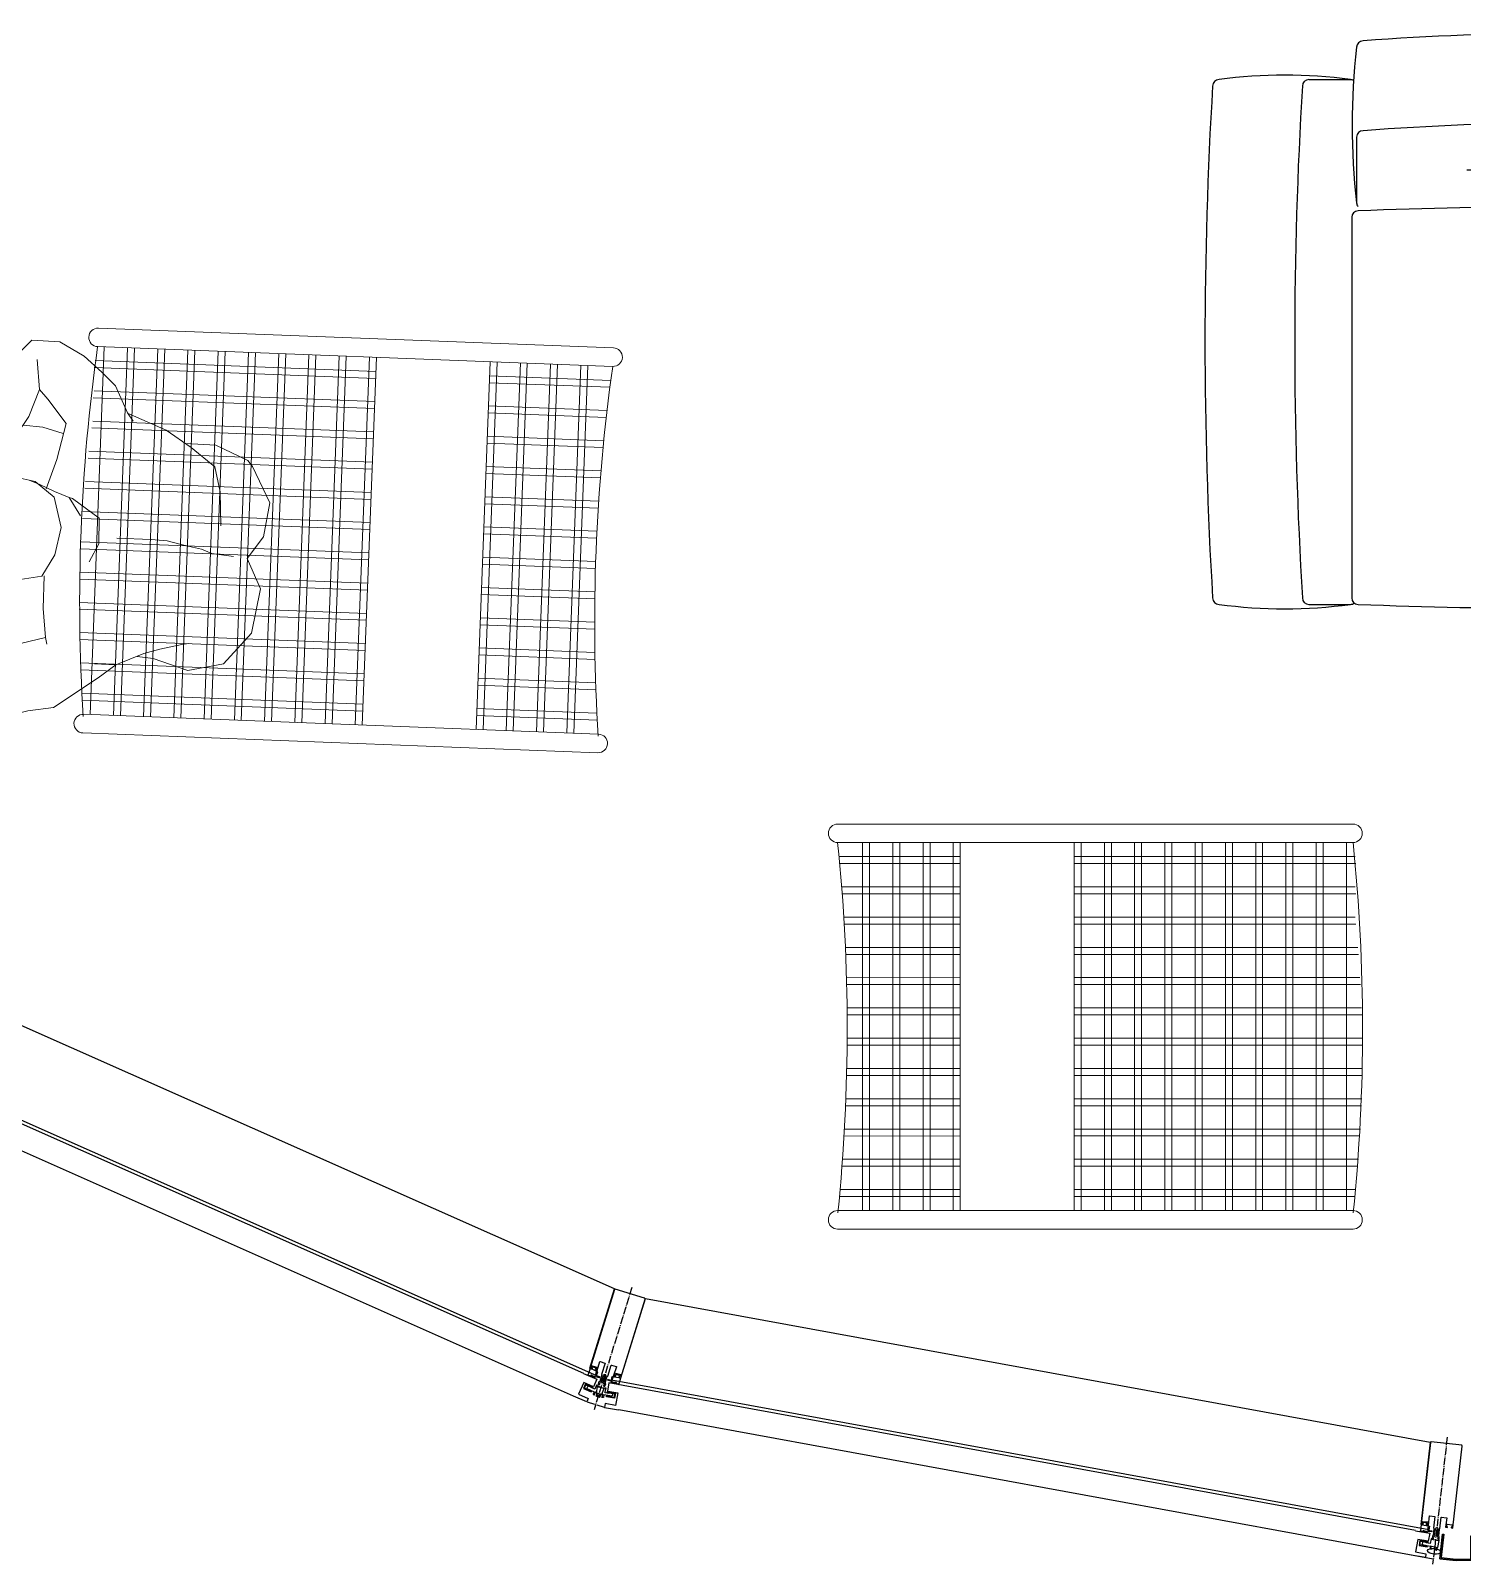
# Model space of a CAD drawing. Header units: millimetres. Extents: x 5429406 to 5440208, y -620941 to -619789.
# Drawn here: x 5435751.5 to 5435975.1, y -620817.7 to -620578.3 of the extents above; entities that cross this region are included whole.
import ezdxf

# ---------------------------------------------------------------- set-up
doc = ezdxf.new("R2010")
doc.units = ezdxf.units.MM
doc.header["$LTSCALE"] = 0.05
doc.linetypes.add('ACAD_ISO04W100', pattern=[30, 24, -3, 0, -3])
for name, color, linetype in [('aksoy_aks', 1, 'ACAD_ISO04W100'), ('aksoy_aksesuar', 31, 'Continuous'), ('aksoy_cam', 4, 'Continuous'), ('aksoy_profil', 40, 'Continuous'), ('aksoy_silikon', 1, 'Continuous'), ('LINEE', 7, 'Continuous'), ('N_Kes-Profil', 52, 'Continuous'), ('N_Mlz-Fitil', 10, 'Continuous')]:
    doc.layers.add(name, color=color, linetype=linetype)
for name, color, linetype, lineweight in [('aksoy_bant', 1, 'Continuous', 5), ('TEFRIS', 251, 'Continuous', 9), ('tefriş', 45, 'Continuous', 18)]:
    doc.layers.add(name, color=color, linetype=linetype, lineweight=lineweight)

# ---------------------------------------------------------------- blocks, each defined once
blk = doc.blocks.new('A$C7E651983')
at = {"layer": 'aksoy_aksesuar'}
for p, q in [((-14.8, 4.3), (-14.8, 0.5)), ((-9.8, 4.6), (-14.5, 4.6)), ((-14.5, 0.2), (-1.9, 0.2)), ((-9.1, 4.1), (-9.4, 4.5)), ((-2.9, 4.1), (-9.1, 4.1)), ((-2.7, 11.3), (-2.7, 4.3)), ((-2.1, 11.5), (-2.5, 11.5)), ((-1.9, 10.9), (-1.9, 11.3)), ((9.3, 10.7), (-1.7, 10.7)), ((-1.7, 0), (-1.7, -4)), ((-0.2, -3.1), (-0.2, 0)), ((0, 0.2), (7.6, 0.2)), ((7.8, 0), (7.8, -3.1)), ((9.3, -4), (9.3, 0)), ((9.5, 11.3), (9.5, 10.9)), ((9.5, 0.2), (10.1, 0.2)), ((10.1, 11.5), (9.7, 11.5)), ((10.3, 0.4), (10.3, 11.3)), ((-1.4, -4.3), (-1.2, -4.3)), ((-1.2, -4.3), (0.3, -4.3)), ((0.6, -3.1), (-0.2, -3.1)), ((0.6, -4), (0.6, -3.1)), ((7.8, -3.1), (7, -3.1)), ((7, -3.1), (7, -4)), ((7.3, -4.3), (8.8, -4.3)), ((8.8, -4.3), (9, -4.3))]:
    blk.add_line(p, q, dxfattribs=at)
for centre, radius, start, end in [((-14.5, 4.3), 0.3, 90, 180), ((-14.5, 0.5), 0.3, 180, 270), ((-9.8, 4.1), 0.5, 45, 90), ((-2.9, 4.3), 0.2, 270, 0), ((-2.5, 11.3), 0.2, 90, 180), ((-2.1, 11.3), 0.2, 0, 90), ((-1.7, 10.9), 0.2, 180, 270), ((-1.9, 0), 0.2, 0, 90), ((0, 0), 0.2, 90, 180), ((7.6, 0), 0.2, 0, 90), ((9.3, 10.9), 0.2, 270, 0), ((9.5, 0), 0.2, 90, 180), ((9.7, 11.3), 0.2, 90, 180), ((10.1, 11.3), 0.2, 0, 90), ((10.1, 0.4), 0.2, 270, 0), ((-1.4, -4), 0.3, 180, 270), ((0.3, -4), 0.3, 270, 0), ((7.3, -4), 0.3, 180, 270), ((9, -4), 0.3, 270, 0)]:
    blk.add_arc(centre, radius, start, end, dxfattribs=at)
blk = doc.blocks.new('A$C1CF42471')
at = {"layer": 'aksoy_bant', "elevation": 0}
for points in [[(16.5, -9.3), (5, -12.9), (4.7, -11.9), (16.2, -8.4)], [(13.7, -17.5), (6.1, -19.8), (5.8, -18.9), (13.4, -16.6)]]:
    blk.add_lwpolyline(points, close=True, dxfattribs=at)
at = {"layer": 'aksoy_cam'}
blk.add_lwpolyline([(21.5, 6.6), (0, 0), (3.8, -12.2), (19.5, -7.3), (25.4, -26.4), (9.7, -31.3), (11.4, -37), (32.9, -30.4)], dxfattribs=at)
at = {"layer": 'N_Kes-Profil', "elevation": 0}
blk.add_lwpolyline([(15.8, -10.6), (4.4, -14.1), (4.1, -13.1), (16.5, -9.3), (18.8, -16.9), (6.4, -20.8), (6.1, -19.8), (17.6, -16.3)], close=True, dxfattribs=at)
at = {"layer": 'aksoy_cam', "extrusion": (0, 0, -1), "zscale": -0.9999999999999998, "rotation": 342.8183150884626}
blk.add_blockref('A$C7E651983', (0.1, -20.7), dxfattribs=at)
blk = doc.blocks.new('saeffsfasfadsafsd')
at = {"layer": 'TEFRIS', "linetype": 'ByBlock'}
for p, q in [((5431984.33, -623484.37), (5431984.33, -623503.32)), ((5431985.42, -623484.48), (5431985.42, -623503.32)), ((5431989.05, -623484.78), (5431989.05, -623503.32)), ((5432036.32, -623484.53), (5432036.32, -623503.32)), ((5432037.41, -623484.44), (5432037.41, -623503.32)), ((5431990.14, -623484.87), (5431990.14, -623503.32)), ((5431993.78, -623485.11), (5431993.78, -623503.32)), ((5431994.87, -623485.18), (5431994.87, -623503.32)), ((5431998.51, -623485.36), (5431998.51, -623503.32)), ((5431999.6, -623485.41), (5431999.6, -623503.32)), ((5432003.23, -623485.54), (5432003.23, -623503.32)), ((5432004.32, -623485.56), (5432004.32, -623503.32)), ((5432007.96, -623485.63), (5432007.96, -623503.32)), ((5432009.05, -623485.64), (5432009.05, -623503.32)), ((5432012.68, -623485.64), (5432012.68, -623503.32)), ((5432013.77, -623485.64), (5432013.77, -623503.32)), ((5432017.41, -623485.58), (5432017.41, -623503.32)), ((5432018.5, -623485.55), (5432018.5, -623503.32)), ((5432022.14, -623485.44), (5432022.14, -623503.32)), ((5432023.23, -623485.39), (5432023.23, -623503.32)), ((5432026.86, -623485.21), (5432026.86, -623503.32)), ((5432027.95, -623485.15), (5432027.95, -623503.32)), ((5432031.59, -623484.91), (5432031.59, -623503.32)), ((5432032.68, -623484.83), (5432032.68, -623503.32)), ((5431982.15, -623488.05), (5432039.59, -623488.05)), ((5431982.15, -623489.14), (5432039.59, -623489.14)), ((5431982.15, -623492.77), (5432039.59, -623492.77)), ((5431982.15, -623493.86), (5432039.59, -623493.86)), ((5431982.15, -623497.5), (5432039.59, -623497.5)), ((5431982.15, -623498.59), (5432039.59, -623498.59)), ((5431982.15, -623502.22), (5432039.59, -623502.22)), ((5431982.15, -623503.32), (5432039.59, -623503.32)), ((5431982.15, -623521.09), (5432039.59, -623521.09)), ((5431982.15, -623522.18), (5432039.59, -623522.18)), ((5431984.33, -623521.09), (5431984.33, -623564.97)), ((5431985.42, -623521.09), (5431985.42, -623565.08)), ((5431989.05, -623521.09), (5431989.05, -623564.97)), ((5431990.14, -623521.09), (5431990.14, -623565.08)), ((5431993.78, -623521.09), (5431993.78, -623564.97)), ((5431994.87, -623521.09), (5431994.87, -623565.08)), ((5431998.51, -623521.09), (5431998.51, -623565.41)), ((5431999.6, -623521.09), (5431999.6, -623565.49)), ((5432003.23, -623521.09), (5432003.23, -623565.74)), ((5432004.32, -623521.09), (5432004.32, -623565.8)), ((5432007.96, -623521.09), (5432007.96, -623565.97)), ((5432009.05, -623521.09), (5432009.05, -623566.01)), ((5432012.68, -623521.09), (5432012.68, -623566.09)), ((5432013.78, -623521.09), (5432013.78, -623566.1)), ((5432017.41, -623521.09), (5432017.41, -623566.1)), ((5432018.5, -623521.09), (5432018.5, -623566.09)), ((5432022.14, -623521.09), (5432022.14, -623566.01)), ((5432023.23, -623521.09), (5432023.23, -623565.97)), ((5432026.86, -623521.09), (5432026.86, -623565.8)), ((5432027.95, -623521.09), (5432027.95, -623565.74)), ((5432031.59, -623521.09), (5432031.59, -623565.49)), ((5432032.68, -623521.09), (5432032.68, -623565.41)), ((5432036.32, -623521.09), (5432036.32, -623565.08)), ((5432037.41, -623521.09), (5432037.41, -623564.97)), ((5431982.15, -623525.82), (5432039.59, -623525.82)), ((5431982.15, -623526.91), (5432039.59, -623526.91)), ((5431982.15, -623530.54), (5432039.59, -623530.54)), ((5431982.15, -623531.63), (5432039.59, -623531.63)), ((5431982.15, -623535.27), (5432039.59, -623535.27)), ((5431982.15, -623536.36), (5432039.59, -623536.36)), ((5431982.15, -623540), (5432039.59, -623540)), ((5431982.15, -623541.09), (5432039.59, -623541.09)), ((5431982.15, -623544.72), (5432039.59, -623544.72)), ((5431982.15, -623545.81), (5432039.59, -623545.81)), ((5431982.15, -623549.45), (5432039.59, -623549.45)), ((5431982.15, -623550.54), (5432039.59, -623550.54)), ((5431982.15, -623554.17), (5432039.59, -623554.17)), ((5431982.15, -623555.27), (5432039.59, -623555.27)), ((5431982.15, -623558.9), (5432039.59, -623558.9)), ((5431982.15, -623559.99), (5432039.59, -623559.99)), ((5431982.15, -623563.63), (5432039.59, -623563.63))]:
    blk.add_line(p, q, dxfattribs=at)
for centre in [(5432011.19, -623201.49), (5432011.19, -623281.99)]:
    blk.add_arc(centre, 284.16, 264.1333, 275.8044, dxfattribs=at)
at = {"layer": 'tefriş'}
for p, q in [((5431979.24, -623484.16), (5431979.24, -623564.65)), ((5431982.15, -623484.16), (5431982.15, -623564.73)), ((5432039.59, -623564.73), (5432039.59, -623484.16)), ((5432042.5, -623564.65), (5432042.5, -623484.16)), ((5431980.69, -623566.11), (5431980.69, -623566.11)), ((5432041.04, -623566.11), (5432041.04, -623566.11))]:
    blk.add_line(p, q, dxfattribs=at)
for centre, start, end in [((5431980.69, -623484.16), 0, 180), ((5432041.04, -623484.16), 0, 180), ((5431980.69, -623564.65), 180, 0), ((5432041.04, -623564.65), 180, 0)]:
    blk.add_arc(centre, 1.45, start, end, dxfattribs=at)
blk = doc.blocks.new('dsfgdghjhkl')
at = {"layer": 'LINEE', "color": 34}
for p, q in [((5437342.62, -622199.59), (5437342.62, -622175.32)), ((5437408.12, -622199.59), (5437408.12, -622175.32)), ((5437270.42, -622180.37), (5437276.91, -622180.37)), ((5437480.32, -622180.37), (5437473.83, -622180.37)), ((5437277.89, -622189.35), (5437277.89, -622199.59)), ((5437472.84, -622189.35), (5437472.84, -622199.59)), ((5437295.12, -622194.46), (5437325.12, -622194.46)), ((5437390.12, -622194.46), (5437360.12, -622194.46)), ((5437455.62, -622194.46), (5437425.62, -622194.46)), ((5437277.12, -622201.87), (5437277.12, -622261.3)), ((5437342.62, -622201.87), (5437342.62, -622261.3)), ((5437408.12, -622201.87), (5437408.12, -622261.3)), ((5437473.62, -622201.87), (5437473.62, -622261.3)), ((5437270.42, -622262.3), (5437276.91, -622262.3)), ((5437480.32, -622262.3), (5437473.83, -622262.3))]:
    blk.add_line(p, q, dxfattribs=at)
for centre, radius, start, end in [((5437278.89, -622175.32), 1, 90, 180), ((5437310.26, -622583.56), 410.43, 85.6177, 94.3823), ((5437341.62, -622175.32), 1, 0, 90), ((5437343.62, -622175.32), 1, 90, 180), ((5437375.37, -622593.78), 420.66, 85.6713, 94.3287), ((5437407.12, -622175.32), 1, 0, 90), ((5437409.12, -622175.32), 1, 90, 180), ((5437440.48, -622583.56), 410.43, 85.6177, 94.3823), ((5437471.84, -622175.32), 1, 0, 90), ((5437381.89, -622187.46), 104.71, 173.3451, 186.6549), ((5437368.84, -622187.46), 104.71, 353.3451, 6.6549), ((5437266.65, -622254.58), 74.92, 82.1311, 97.8689), ((5437484.08, -622254.58), 74.92, 82.1311, 97.8689), ((5437920.32, -622221.33), 666.13, 176.56047, 183.43953), ((5437256.39, -622181.37), 1, 90, 180), ((5437934.34, -622221.33), 666.13, 176.56047, 183.43953), ((5437270.42, -622181.37), 1, 90, 180), ((5437276.91, -622181.37), 1, 59.2584, 90), ((5437473.83, -622181.37), 1, 90, 120.7416), ((5437480.32, -622181.37), 1, 0, 90), ((5436816.39, -622221.33), 666.13, 356.56047, 3.43953), ((5437494.34, -622181.37), 1, 0, 90), ((5436830.42, -622221.33), 666.13, 356.56047, 3.43953), ((5437278.89, -622189.35), 1, 90, 180), ((5437310.35, -622600.04), 412.89, 85.6308, 94.3692), ((5437341.62, -622189.35), 1, 0, 90), ((5437343.62, -622189.35), 1, 90, 180), ((5437375.27, -622610.29), 423.15, 85.6841, 94.3159), ((5437407.12, -622189.35), 1, 0, 90), ((5437409.12, -622189.35), 1, 90, 180), ((5437440.38, -622600.04), 412.89, 85.6308, 94.3692), ((5437471.84, -622189.35), 1, 0, 90), ((5437278.12, -622201.87), 1, 90, 180), ((5437278.89, -622199.59), 1, 180, 217.1668), ((5437309.94, -623016.74), 816.5, 87.76661, 92.23339), ((5437341.62, -622201.87), 1, 0, 90), ((5437341.62, -622199.59), 1, 322.8332, 0), ((5437343.62, -622199.59), 1, 180, 217.1668), ((5437343.62, -622201.87), 1, 90, 180), ((5437375.3, -623016.74), 816.5, 87.76661, 92.23339), ((5437407.12, -622201.87), 1, 0, 90), ((5437407.12, -622199.59), 1, 322.8332, 0), ((5437409.12, -622199.59), 1, 180, 217.1668), ((5437409.12, -622201.87), 1, 90, 180), ((5437440.8, -623016.74), 816.5, 87.76661, 92.23339), ((5437472.62, -622201.87), 1, 0, 90), ((5437471.84, -622199.59), 1, 322.8332, 0), ((5437256.39, -622261.3), 1, 180, 270), ((5437266.65, -622188.08), 74.92, 262.1311, 277.8689), ((5437270.42, -622261.3), 1, 180, 270), ((5437276.91, -622261.3), 1, 270, 307.1668), ((5437278.12, -622261.3), 1, 180, 270), ((5437309.87, -621449.96), 812.96, 267.76176, 272.23824), ((5437341.62, -622261.3), 1, 270, 0), ((5437343.62, -622261.3), 1, 180, 270), ((5437375.37, -621449.96), 812.96, 267.76176, 272.23824), ((5437407.12, -622261.3), 1, 270, 0), ((5437409.12, -622261.3), 1, 180, 270), ((5437440.87, -621449.96), 812.96, 267.76176, 272.23824), ((5437472.62, -622261.3), 1, 270, 0), ((5437473.83, -622261.3), 1, 232.8332, 270), ((5437484.08, -622188.08), 74.92, 262.1311, 277.8689), ((5437480.32, -622261.3), 1, 270, 0), ((5437494.34, -622261.3), 1, 270, 0)]:
    blk.add_arc(centre, radius, start, end, dxfattribs=at)
blk = doc.blocks.new('insanplanoturan2')
for p, q in [((-4.35, 28), (-8.09, 30.21)), ((-3.59, 26.87), (-4.35, 28)), ((1.11, 27.39), (-1.54, 25.72)), ((3.27, 27.84), (1.11, 27.39)), ((7, 27.12), (3.27, 27.84)), ((8.63, 26), (7, 27.12)), ((-1.54, 25.72), (-5.35, 20.45)), ((10.14, 23.59), (8.63, 26)), ((10.17, 25.88), (9.26, 25.73)), ((9.26, 25.73), (9.56, 24.52)), ((11.6, 25.19), (10.17, 25.88)), ((13.37, 24.07), (11.6, 25.19)), ((13.24, 24.16), (15.05, 25.76)), ((14.98, 20.87), (13.37, 24.07)), ((15.05, 25.76), (17.91, 26.13)), ((17.91, 26.13), (20.4, 23.48)), ((11.39, 17.65), (10.14, 23.59)), ((20.07, 21.81), (16.27, 21.48)), ((23.66, 22.17), (20.07, 21.81)), ((20.4, 23.48), (20.2, 21.81)), ((27.76, 21.89), (23.66, 22.17)), ((33.11, 18.44), (27.76, 21.89)), ((-5.35, 20.45), (-5.85, 16.43)), ((14.48, 17.79), (14.98, 20.87)), ((16.27, 21.48), (14.74, 21.5)), ((14.98, 20.87), (14.98, 20.87)), ((-27.28, 18.74), (-27.93, 14.41)), ((-27.28, 18.74), (-27.28, 18.74)), ((-19.98, 15.91), (-24.48, 17.29)), ((-14.03, 17.26), (-14.37, 14.2)), ((10.99, 16.09), (11.39, 17.65)), ((12.97, 16.66), (14.48, 17.79)), ((33.27, 14.87), (33.11, 18.44)), ((-27.93, 14.41), (-26.55, 10.2)), ((-18.79, 14.34), (-19.98, 15.91)), ((-5.85, 16.43), (-5.83, 13.53)), ((-5.85, 14.49), (-5.54, 12.71)), ((8.41, 9.37), (10.99, 16.09)), ((11.39, 14.95), (10.64, 15.16)), ((11.39, 14.95), (12.59, 15.84)), ((12.59, 15.84), (12.97, 16.66)), ((12.94, 16.13), (20.72, 13.88)), ((29.4, 7.03), (33.27, 14.87)), ((-15.71, 10.73), (-18.79, 14.34)), ((-14.37, 14.2), (-14.05, 10.87)), ((-5.83, 13.53), (-4.08, 10.14)), ((-5.54, 12.71), (-4.92, 10.26)), ((19.31, 14.28), (19.29, 10.2)), ((19.29, 10.2), (24.16, 13.11)), ((20.72, 13.88), (24.16, 13.11)), ((24.16, 13.11), (28.65, 13.7)), ((28.65, 13.7), (30.45, 14.23)), ((-26.55, 10.2), (-24.71, 6.99)), ((-15.71, 10.73), (-9.91, 10.95)), ((-9.91, 10.95), (-5.08, 11.6)), ((-4.92, 10.26), (-4.51, 7.82)), ((-4.08, 10.14), (0.35, 8.04)), ((17.61, 6.77), (19.29, 10.2)), ((-4.51, 7.82), (-2.1, 5.49)), ((-4.51, 7.82), (-4.46, 7.27)), ((-4.46, 7.27), (-2.36, 2.53)), ((0.35, 8.04), (4.73, 8.08)), ((4.73, 8.08), (8.41, 9.37)), ((8.28, 9.05), (13.28, 8.1)), ((13.28, 8.1), (17.61, 6.77)), ((-24.71, 6.99), (-23.11, 4.46)), ((17.61, 6.77), (18.58, 6.35)), ((28.03, 3.22), (29.4, 7.03)), ((-23.11, 4.46), (-19.37, 1.75)), ((-2.36, 2.53), (1.56, 1.75)), ((1.56, 1.75), (4.62, 2.65)), ((22.01, -2.61), (28.03, 3.22)), ((-19.37, 1.75), (-18.3, 0.57)), ((-19.26, 1.62), (-18.03, -4.75)), ((0.13, -0.8), (-0.81, -6.09)), ((20, -1.56), (19.46, -4.88)), ((-18.03, -4.75), (-16.17, -9.13)), ((19.46, -4.88), (22.01, -2.61)), ((-0.81, -6.09), (-1.17, -8.58)), ((19.46, -4.88), (16.82, -8.79)), ((-16.62, -8.22), (-17.35, -12.82)), ((-16.17, -9.13), (-14.03, -13.42)), ((-1.17, -8.58), (-1.05, -10.85)), ((16.82, -8.79), (15.63, -11.06)), ((17.24, -10.34), (17.46, -7.85)), ((-1.05, -10.85), (-1.05, -12.66)), ((15.63, -11.06), (14.16, -14.24)), ((17.93, -16.07), (17.24, -10.34)), ((-17.35, -12.82), (-16.11, -18.21)), ((-14.03, -13.42), (-10.4, -15.06)), ((-1.05, -12.66), (-1.01, -14.11)), ((-1.01, -14.11), (-0.73, -15.8)), ((14.16, -14.24), (13.76, -15.31)), ((-10.4, -15.06), (-5.21, -16.27)), ((-0.73, -15.8), (-0.99, -19.23)), ((15.74, -21.26), (17.93, -16.07)), ((-16.11, -18.21), (-15.32, -19.11)), ((-15.32, -19.11), (-10.35, -22.99)), ((-5, -23.15), (-1.15, -21.36)), ((-1.15, -21.36), (3.07, -24.4)), ((10.13, -24.5), (15.74, -21.26)), ((-10.35, -22.99), (-5, -23.15)), ((3.07, -24.4), (10.13, -24.5))]:
    blk.add_line(p, q)
for points in [[(-8.09, 30.21), (-10.88, 29.66), (-12.15, 26.27), (-12.64, 24.24)], [(-1.54, 25.72), (-2.54, 26.97), (-5.37, 26.69), (-7.35, 24.57), (-9.19, 21.89), (-8.9, 19.21), (-7.35, 16.52), (-5.85, 16.43)], [(-27.28, 18.74), (-21.76, 22.31), (-14.13, 24.15), (-7.35, 24.57)], [(-19.98, 15.91), (-15.55, 16.66), (-9.47, 19.07), (-8.9, 19.21)]]:
    blk.add_lwpolyline(points)
blk = doc.blocks.new('xccxc')
at = {"rotation": 180}
blk.add_blockref('insanplanoturan2', (220488.91, -31825.14), dxfattribs=at)

msp = doc.modelspace()

# ---------------------------------------------------------------- linework, layer by layer
at = {"layer": 'aksoy_aks', "transparency": 33554541}
for p, q in [((5435845.4, -620774.51), (5435839.5, -620793.59)), ((5435972.75, -620797.88), (5435970.48, -620817.72))]:
    msp.add_line(p, q, dxfattribs=at)
at = {"layer": 'aksoy_aks', "color": 8, "transparency": 33554541}
msp.add_line((5435841.13, -620793.22, -245.25), (5435838.36, -620792.36), dxfattribs=at)
at = {"layer": 'aksoy_cam', "transparency": 33554541}
for p, q in [((5435837.88, -620787.91), (5435722.1, -620736.53)), ((5435836.31, -620791.45), (5435720.53, -620740.08)), ((5435967.82, -620812.46, -245.25), (5435844.04, -620789.81, -245.25)), ((5435970.57, -620816.91, -245.25), (5435843.35, -620793.62, -245.25))]:
    msp.add_line(p, q, dxfattribs=at)
at = {"layer": 'aksoy_profil', "transparency": 33554541}
msp.add_lwpolyline([(5435842.67, -620774.71), (5435729.59, -620724.54), (5435722.96, -620735.71), (5435721.68, -620735.14), (5435721.44, -620735.69), (5435839.87, -620788.24), (5435840.11, -620787.69), (5435838.83, -620787.12)], close=True, dxfattribs=at)
at = {"layer": 'aksoy_profil', "transparency": 33554541, "elevation": -245.25}
msp.add_lwpolyline([(5435969.9, -620812.33), (5435842.22, -620788.97), (5435842.32, -620788.38), (5435843.7, -620788.63), (5435847.54, -620776.22), (5435970.1, -620798.65), (5435968.63, -620811.49), (5435970, -620811.74)], close=True, dxfattribs=at)
at = {"layer": 'aksoy_profil', "color": 8, "transparency": 33554541, "elevation": -245.25}
for points in [[(5435976.42, -620813.26), (5435976.62, -620813.26), (5435976.62, -620817.13), (5435974.14, -620817.13), (5435971.59, -620816.84), (5435972.03, -620812.99), (5435972.23, -620813.01), (5435971.81, -620816.67), (5435974.15, -620816.93), (5435976.42, -620816.93), (5435976.42, -620813.26)], [(5435972.03, -620812.99), (5435971.59, -620816.84), (5435974.14, -620817.13)]]:
    msp.add_lwpolyline(points, dxfattribs=at)
at = {"layer": 'aksoy_silikon', "transparency": 33554541}
msp.add_ellipse((5435970.71, -620815.7), major_axis=(-1.03, 0.12), ratio=0.420522, dxfattribs=at)
at = {"layer": 'N_Kes-Profil', "transparency": 33554541}
for points in [[(5435840.4, -620789.19, -0.267949), (5435840.38, -620789.21), (5435840.29, -620789.23, 0.267949), (5435840.27, -620789.25), (5435840.16, -620789.6, 0.414214), (5435840.18, -620789.64), (5435840.29, -620789.67, 0.198912), (5435840.31, -620789.67), (5435840.38, -620789.64, 0.249568), (5435840.39, -620789.61, 0.414214), (5435840.37, -620789.58), (5435840.33, -620789.56, -0.414214), (5435840.31, -620789.52), (5435840.34, -620789.42), (5435840.59, -620789.36, 0.267949), (5435840.61, -620789.34), (5435840.64, -620789.26), (5435840.62, -620789.22), (5435840.66, -620789.2), (5435840.69, -620789.11), (5435840.67, -620789.07), (5435840.7, -620789.05), (5435840.73, -620788.95), (5435840.71, -620788.92), (5435840.75, -620788.9), (5435840.78, -620788.8), (5435840.76, -620788.76), (5435840.8, -620788.74), (5435840.83, -620788.65), (5435840.81, -620788.61), (5435840.84, -620788.59), (5435840.87, -620788.5), (5435840.85, -620788.46), (5435840.89, -620788.44), (5435840.92, -620788.35), (5435840.9, -620788.31), (5435840.94, -620788.29), (5435840.96, -620788.21, -1.018263), (5435841.33, -620788.33), (5435841.35, -620788.36), (5435841.31, -620788.38), (5435841.28, -620788.48), (5435841.3, -620788.51), (5435841.26, -620788.53), (5435841.23, -620788.63), (5435841.25, -620788.67), (5435841.21, -620788.69), (5435841.18, -620788.78), (5435841.2, -620788.82), (5435841.17, -620788.84), (5435841.14, -620788.93), (5435841.16, -620788.97), (5435841.12, -620788.99), (5435841.09, -620789.09), (5435841.11, -620789.12), (5435841.07, -620789.14), (5435841.04, -620789.24), (5435841.06, -620789.27), (5435841.03, -620789.29), (5435841, -620789.39), (5435841.02, -620789.43), (5435840.98, -620789.45), (5435840.97, -620789.47), (5435841.16, -620789.68), (5435841.13, -620789.78, -0.414214), (5435841.09, -620789.8), (5435841.04, -620789.78, 0.414214), (5435841, -620789.8, 0.26896), (5435841, -620789.83), (5435841.04, -620789.9, 0.198912), (5435841.06, -620789.91), (5435841.17, -620789.95, 0.414214), (5435841.21, -620789.93), (5435841.32, -620789.57, 0.267949), (5435841.31, -620789.54), (5435841.25, -620789.48, -0.267949), (5435841.24, -620789.45), (5435841.57, -620788.37, -0.414214), (5435841.6, -620788.36), (5435841.62, -620788.36, 0.414214), (5435841.64, -620788.35), (5435842.18, -620786.63, -0.414214), (5435842.21, -620786.61), (5435842.97, -620786.84, -0.414214), (5435842.99, -620786.88), (5435842.56, -620788.25, 0.414214), (5435842.58, -620788.29), (5435842.76, -620788.35, 0.198912), (5435842.78, -620788.34), (5435842.85, -620788.31, 0.198912), (5435842.86, -620788.29, 0.501408), (5435842.85, -620788.25), (5435842.76, -620788.22, -0.414214), (5435842.74, -620788.18), (5435842.84, -620787.88, -0.414214), (5435842.87, -620787.86), (5435843.63, -620788.09, -0.414214), (5435843.65, -620788.13), (5435843.55, -620788.43, -0.414214), (5435843.52, -620788.45), (5435843.43, -620788.43, 0.414214), (5435843.39, -620788.45, 0.26896), (5435843.39, -620788.48), (5435843.43, -620788.54, 0.198912), (5435843.44, -620788.56), (5435843.62, -620788.61, 0.414214), (5435843.66, -620788.59), (5435847.46, -620776.3, 0.414214), (5435847.4, -620776.17), (5435842.81, -620774.75, 0.414214), (5435842.69, -620774.82), (5435838.88, -620787.12, 0.407095), (5435838.9, -620787.15), (5435839.08, -620787.21, 0.198912), (5435839.11, -620787.21), (5435839.17, -620787.17, 0.198912), (5435839.19, -620787.15, 0.501408), (5435839.17, -620787.11), (5435839.08, -620787.08, -0.414214), (5435839.06, -620787.05), (5435839.16, -620786.74, -0.414214), (5435839.19, -620786.72), (5435839.95, -620786.95, -0.414214), (5435839.97, -620786.99), (5435839.87, -620787.3, -0.414214), (5435839.84, -620787.32), (5435839.75, -620787.29, 0.414214), (5435839.71, -620787.31, 0.26896), (5435839.71, -620787.34), (5435839.75, -620787.41, 0.198912), (5435839.77, -620787.42), (5435839.94, -620787.48, 0.414214), (5435839.98, -620787.46), (5435840.41, -620786.08, -0.414214), (5435840.45, -620786.06), (5435841.2, -620786.29, -0.414214), (5435841.22, -620786.33), (5435840.69, -620788.06, 0.702574), (5435840.71, -620788.09, -0.557595), (5435840.73, -620788.11)], [(5435970.55, -620813.23, -0.267949), (5435970.53, -620813.25), (5435970.45, -620813.29, 0.267949), (5435970.43, -620813.31), (5435970.39, -620813.68, 0.414214), (5435970.42, -620813.71), (5435970.53, -620813.73, 0.198912), (5435970.55, -620813.72), (5435970.61, -620813.67, 0.249568), (5435970.62, -620813.65, 0.414214), (5435970.6, -620813.61), (5435970.55, -620813.61, -0.414214), (5435970.52, -620813.57), (5435970.53, -620813.47), (5435970.77, -620813.36, 0.267949), (5435970.79, -620813.34), (5435970.8, -620813.25), (5435970.77, -620813.22), (5435970.81, -620813.19), (5435970.82, -620813.09), (5435970.79, -620813.06), (5435970.82, -620813.03), (5435970.84, -620812.94), (5435970.81, -620812.9), (5435970.84, -620812.88), (5435970.85, -620812.78), (5435970.83, -620812.74), (5435970.86, -620812.72), (5435970.87, -620812.62), (5435970.85, -620812.59), (5435970.88, -620812.56), (5435970.89, -620812.46), (5435970.86, -620812.43), (5435970.9, -620812.4), (5435970.91, -620812.3), (5435970.88, -620812.27), (5435970.92, -620812.24), (5435970.93, -620812.16, -1.018263), (5435971.3, -620812.21), (5435971.33, -620812.24), (5435971.3, -620812.27), (5435971.28, -620812.37), (5435971.31, -620812.4), (5435971.28, -620812.43), (5435971.27, -620812.52), (5435971.29, -620812.56), (5435971.26, -620812.58), (5435971.25, -620812.68), (5435971.27, -620812.72), (5435971.24, -620812.74), (5435971.23, -620812.84), (5435971.26, -620812.87), (5435971.22, -620812.9), (5435971.21, -620813), (5435971.24, -620813.03), (5435971.2, -620813.06), (5435971.19, -620813.16), (5435971.22, -620813.19), (5435971.19, -620813.22), (5435971.18, -620813.31), (5435971.2, -620813.35), (5435971.17, -620813.37), (5435971.17, -620813.4), (5435971.39, -620813.57), (5435971.38, -620813.67, -0.414214), (5435971.34, -620813.7), (5435971.29, -620813.69, 0.414214), (5435971.26, -620813.72, 0.26896), (5435971.27, -620813.75), (5435971.31, -620813.81, 0.198912), (5435971.33, -620813.82), (5435971.45, -620813.83, 0.414214), (5435971.48, -620813.8), (5435971.52, -620813.44, 0.267949), (5435971.51, -620813.41), (5435971.44, -620813.35, -0.267949), (5435971.43, -620813.33), (5435971.55, -620812.21, -0.414214), (5435971.58, -620812.19), (5435971.6, -620812.19, 0.414214), (5435971.62, -620812.18), (5435971.82, -620810.38, -0.414214), (5435971.86, -620810.36), (5435972.64, -620810.44, -0.414214), (5435972.67, -620810.48), (5435972.5, -620811.91, 0.414214), (5435972.53, -620811.94), (5435972.72, -620811.96, 0.198912), (5435972.74, -620811.96), (5435972.8, -620811.91, 0.198912), (5435972.81, -620811.89, 0.501408), (5435972.78, -620811.85), (5435972.69, -620811.84, -0.414214), (5435972.67, -620811.81), (5435972.7, -620811.49, -0.414214), (5435972.74, -620811.46), (5435973.52, -620811.55, -0.414214), (5435973.55, -620811.59), (5435973.51, -620811.9, -0.414214), (5435973.48, -620811.93), (5435973.39, -620811.92, 0.414214), (5435973.36, -620811.95, 0.26896), (5435973.36, -620811.98), (5435973.41, -620812.03, 0.198912), (5435973.43, -620812.04), (5435973.61, -620812.07, 0.414214), (5435973.65, -620812.04), (5435975.11, -620799.25, 0.414214), (5435975.02, -620799.14), (5435970.25, -620798.6, 0.414214), (5435970.14, -620798.68), (5435968.68, -620811.47, 0.407095), (5435968.71, -620811.5), (5435968.89, -620811.53, 0.198912), (5435968.91, -620811.52), (5435968.97, -620811.47, 0.198912), (5435968.98, -620811.45, 0.501408), (5435968.96, -620811.41), (5435968.87, -620811.4, -0.414214), (5435968.84, -620811.37), (5435968.88, -620811.05, -0.414214), (5435968.91, -620811.02), (5435969.7, -620811.11, -0.414214), (5435969.72, -620811.15), (5435969.69, -620811.47, -0.414214), (5435969.65, -620811.49), (5435969.56, -620811.48, 0.414214), (5435969.53, -620811.51, 0.26896), (5435969.54, -620811.54), (5435969.58, -620811.6, 0.198912), (5435969.6, -620811.61), (5435969.79, -620811.63, 0.414214), (5435969.82, -620811.6), (5435969.99, -620810.17, -0.414214), (5435970.02, -620810.14), (5435970.8, -620810.23, -0.414214), (5435970.83, -620810.27), (5435970.62, -620812.06, 0.702574), (5435970.65, -620812.09, -0.557595), (5435970.68, -620812.11)]]:
    msp.add_lwpolyline(points, format="xyb", close=True, dxfattribs=at)
at = {"layer": 'N_Mlz-Fitil', "transparency": 33554541}
for points in [[(5435839.68, -620788.43, -0.405243), (5435839.74, -620788.4), (5435840.32, -620788.56, 0.969739), (5435840.35, -620788.46), (5435839.78, -620788.26, -0.405243), (5435839.75, -620788.2), (5435839.96, -620787.51, 0.414214), (5435839.94, -620787.48), (5435839.83, -620787.44), (5435839.71, -620787.43, -0.493145), (5435839.69, -620787.4), (5435839.73, -620787.26, -0.388879), (5435839.75, -620787.25), (5435839.78, -620787.26, 0.63707), (5435839.81, -620787.21), (5435839.73, -620787.06, 0.24542), (5435839.69, -620787.04, -0.08886), (5435839.36, -620786.93, 0.24542), (5435839.31, -620786.93), (5435839.16, -620787.01, 0.63707), (5435839.16, -620787.07), (5435839.19, -620787.08, -0.388879), (5435839.2, -620787.1), (5435839.16, -620787.23, -0.493145), (5435839.12, -620787.25), (5435839.03, -620787.19, 0.065543), (5435839.02, -620787.19), (5435838.9, -620787.15, 0.414214), (5435838.87, -620787.17), (5435838.58, -620788.09), (5435838.51, -620788.15, 0.719515), (5435838.53, -620788.19), (5435838.65, -620788.17), (5435838.8, -620788.22, 0.043809), (5435839.45, -620788.48, 1.011469), (5435839.49, -620788.38, -0.097794), (5435839, -620788.16, -0.52267), (5435839, -620788.13, -0.386536), (5435839.07, -620788.14, 0.128678), (5435839.48, -620788.36, -0.414214), (5435839.52, -620788.43), (5435839.51, -620788.46, 0.414214), (5435839.53, -620788.5), (5435839.62, -620788.53, 0.414214), (5435839.66, -620788.51)], [(5435842.26, -620789.23, 0.405243), (5435842.23, -620789.16), (5435841.66, -620788.97, -0.969739), (5435841.69, -620788.87), (5435842.27, -620789.03, 0.405243), (5435842.33, -620789), (5435842.54, -620788.31, -0.414214), (5435842.58, -620788.29), (5435842.7, -620788.33), (5435842.8, -620788.39, 0.493145), (5435842.84, -620788.37), (5435842.88, -620788.24, 0.388879), (5435842.87, -620788.21), (5435842.84, -620788.2, -0.63707), (5435842.84, -620788.15), (5435842.99, -620788.07, -0.24542), (5435843.04, -620788.07, 0.08886), (5435843.37, -620788.17, -0.24542), (5435843.41, -620788.2), (5435843.49, -620788.35, -0.63707), (5435843.46, -620788.39), (5435843.43, -620788.39, 0.388879), (5435843.41, -620788.4), (5435843.37, -620788.53, 0.493145), (5435843.39, -620788.57), (5435843.5, -620788.58, -0.065543), (5435843.51, -620788.58), (5435843.62, -620788.61, -0.414214), (5435843.64, -620788.65), (5435843.36, -620789.56), (5435843.38, -620789.66, -0.719515), (5435843.35, -620789.68), (5435843.26, -620789.6), (5435843.1, -620789.55, -0.043809), (5435842.42, -620789.39, -1.011469), (5435842.45, -620789.3, 0.097794), (5435842.97, -620789.39, 0.52267), (5435842.99, -620789.36, 0.386536), (5435842.93, -620789.33, -0.128678), (5435842.46, -620789.28, 0.414214), (5435842.39, -620789.32), (5435842.38, -620789.35, -0.414214), (5435842.34, -620789.37), (5435842.26, -620789.34, -0.414214), (5435842.24, -620789.3)], [(5435969.71, -620812.61, -0.405243), (5435969.76, -620812.57), (5435970.36, -620812.62, 0.969739), (5435970.37, -620812.52), (5435969.77, -620812.43, -0.405243), (5435969.73, -620812.38), (5435969.81, -620811.66, 0.414214), (5435969.79, -620811.63), (5435969.66, -620811.61), (5435969.55, -620811.63, -0.493145), (5435969.52, -620811.6), (5435969.54, -620811.46, -0.388879), (5435969.56, -620811.44), (5435969.59, -620811.44, 0.63707), (5435969.61, -620811.39), (5435969.5, -620811.26, 0.24542), (5435969.46, -620811.24, -0.08886), (5435969.11, -620811.2, 0.24542), (5435969.07, -620811.21), (5435968.93, -620811.32, 0.63707), (5435968.94, -620811.37), (5435968.97, -620811.38, -0.388879), (5435968.99, -620811.4), (5435968.97, -620811.53, -0.493145), (5435968.93, -620811.56), (5435968.83, -620811.52, 0.065543), (5435968.82, -620811.52), (5435968.71, -620811.5, 0.414214), (5435968.67, -620811.53), (5435968.56, -620812.48), (5435968.51, -620812.56, 0.719515), (5435968.53, -620812.59), (5435968.64, -620812.55), (5435968.81, -620812.57, 0.043809), (5435969.49, -620812.7, 1.011469), (5435969.5, -620812.6, -0.097794), (5435968.99, -620812.48, -0.52267), (5435968.98, -620812.45, -0.386536), (5435969.05, -620812.44, 0.128678), (5435969.5, -620812.58, -0.414214), (5435969.55, -620812.65), (5435969.55, -620812.68, 0.414214), (5435969.57, -620812.71), (5435969.66, -620812.72, 0.414214), (5435969.7, -620812.69)]]:
    msp.add_lwpolyline(points, format="xyb", close=True, dxfattribs=at)
at = {"layer": 'TEFRIS', "color": 33, "linetype": 'ByBlock', "transparency": 33554541}
for p, q in [((5435763, -620627.65), (5435760.8, -620685.05)), ((5435766.64, -620627.79), (5435764.43, -620685.19)), ((5435767.73, -620627.84), (5435765.52, -620685.24)), ((5435771.36, -620627.98), (5435769.15, -620685.37)), ((5435772.45, -620628.02), (5435770.24, -620685.42)), ((5435776.08, -620628.16), (5435773.88, -620685.56)), ((5435777.17, -620628.2), (5435774.97, -620685.6)), ((5435805.42, -620631.47), (5435761.58, -620629.78)), ((5435780.8, -620628.34), (5435778.6, -620685.74)), ((5435781.89, -620628.38), (5435779.69, -620685.78)), ((5435785.53, -620628.52), (5435783.32, -620685.92)), ((5435786.62, -620628.56), (5435784.41, -620685.96)), ((5435790.25, -620628.7), (5435788.05, -620686.1)), ((5435791.34, -620628.74), (5435789.14, -620686.14)), ((5435794.97, -620628.88), (5435792.77, -620686.28)), ((5435796.06, -620628.92), (5435793.86, -620686.32)), ((5435799.69, -620629.06), (5435797.49, -620686.46)), ((5435800.78, -620629.1), (5435798.58, -620686.5)), ((5435804.42, -620629.24), (5435802.21, -620686.64)), ((5435805.51, -620629.29), (5435803.3, -620686.69)), ((5435823.27, -620629.97), (5435821.07, -620687.37)), ((5435824.36, -620630.01), (5435822.16, -620687.41)), ((5435827.99, -620630.15), (5435825.79, -620687.55)), ((5435829.08, -620630.19), (5435826.88, -620687.59)), ((5435832.72, -620630.33), (5435830.51, -620687.73)), ((5435833.81, -620630.37), (5435831.6, -620687.77)), ((5435837.44, -620630.51), (5435835.24, -620687.91)), ((5435838.53, -620630.55), (5435836.33, -620687.95)), ((5435805.38, -620632.56), (5435761.43, -620630.87)), ((5435842.11, -620632.87), (5435823.19, -620632.15)), ((5435805.24, -620636.19), (5435761.4, -620634.51)), ((5435841.97, -620633.96), (5435823.14, -620633.24)), ((5435805.2, -620637.28), (5435761.25, -620635.59)), ((5435841.52, -620637.58), (5435823.01, -620636.87)), ((5435805.06, -620640.91), (5435761.22, -620639.23)), ((5435841.4, -620638.67), (5435822.96, -620637.96)), ((5435805.02, -620642), (5435761.06, -620640.31)), ((5435841.01, -620642.29), (5435822.82, -620641.59)), ((5435804.88, -620645.63), (5435760.6, -620643.93)), ((5435840.91, -620643.38), (5435822.78, -620642.68)), ((5435804.84, -620646.72), (5435760.47, -620645.02)), ((5435840.58, -620647), (5435822.64, -620646.32)), ((5435804.66, -620651.45), (5435759.98, -620649.73)), ((5435804.7, -620650.36), (5435760.08, -620648.64)), ((5435840.49, -620648.09), (5435822.6, -620647.4)), ((5435840.16, -620652.81), (5435822.42, -620652.13)), ((5435840.23, -620651.72), (5435822.46, -620651.04)), ((5435804.48, -620656.17), (5435759.59, -620654.45)), ((5435804.52, -620655.08), (5435759.67, -620653.36)), ((5435839.9, -620657.53), (5435822.24, -620656.85)), ((5435839.95, -620656.44), (5435822.28, -620655.76)), ((5435804.29, -620660.89), (5435759.32, -620659.17)), ((5435804.34, -620659.8), (5435759.37, -620658.08)), ((5435839.72, -620662.25), (5435822.06, -620661.57)), ((5435839.76, -620661.16), (5435822.1, -620660.48)), ((5435804.11, -620665.62), (5435759.15, -620663.89)), ((5435804.15, -620664.52), (5435759.18, -620662.8)), ((5435839.62, -620666.98), (5435821.88, -620666.3)), ((5435839.64, -620665.89), (5435821.92, -620665.21)), ((5435803.97, -620669.25), (5435759.09, -620667.53)), ((5435803.93, -620670.34), (5435759.09, -620668.62)), ((5435839.6, -620671.71), (5435821.69, -620671.02)), ((5435839.6, -620670.62), (5435821.74, -620669.93)), ((5435803.79, -620673.97), (5435759.11, -620672.26)), ((5435803.75, -620675.06), (5435759.13, -620673.35)), ((5435839.66, -620676.44), (5435821.51, -620675.74)), ((5435839.64, -620675.35), (5435821.55, -620674.65)), ((5435803.61, -620678.69), (5435759.24, -620676.99)), ((5435803.57, -620679.78), (5435759.28, -620678.08)), ((5435839.8, -620681.17), (5435821.33, -620680.47)), ((5435839.76, -620680.08), (5435821.37, -620679.38)), ((5435803.43, -620683.42), (5435759.48, -620681.73)), ((5435803.39, -620684.51), (5435759.55, -620682.82)), ((5435840.02, -620685.91), (5435821.15, -620685.19)), ((5435839.96, -620684.82), (5435821.19, -620684.1))]:
    msp.add_line(p, q, dxfattribs=at)
for centre in [(5436043.32, -620667.48), (5436123.76, -620670.57)]:
    msp.add_arc(centre, 284.16, 171.9354, 183.6064, dxfattribs=at)
at = {"layer": 'tefriş', "transparency": 33554541}
for p, q in [((5435842.52, -620627.8), (5435762.09, -620624.71)), ((5435760.58, -620626.11), (5435760.58, -620626.11)), ((5435842.41, -620630.7), (5435761.91, -620627.61)), ((5435759.7, -620685.01), (5435840.21, -620688.1)), ((5435758.26, -620686.41), (5435758.26, -620686.41)), ((5435759.66, -620687.92), (5435840.1, -620691.01))]:
    msp.add_line(p, q, dxfattribs=at)
for centre, start, end in [((5435762.03, -620626.16), 87.802, 267.802), ((5435842.47, -620629.25), 267.802, 87.802), ((5435759.72, -620686.47), 87.802, 267.802), ((5435840.15, -620689.56), 267.802, 87.802)]:
    msp.add_arc(centre, 1.45, start, end, dxfattribs=at)

# ---------------------------------------------------------------- block references
at = {"layer": 'aksoy_profil', "transparency": 33554541, "zscale": 0.1}
for p, xscale, yscale, rotation in [((5435839.93, -620788.82), -0.1, 0.1, 353.253338421931), ((5435841.83, -620789.41, -245.25), 0.1, 0.1, 332.4480255647454), ((5435970.03, -620812.87, -245.25), -0.0999999999999999, 0.0999999999999999, 6.811395947751642)]:
    msp.add_blockref('A$C1CF42471', p, dxfattribs=dict(at, xscale=xscale, yscale=yscale, rotation=rotation))
at = {"layer": 'TEFRIS', "color": 33, "linetype": 'ByBlock', "transparency": 33554541, "xscale": -1, "rotation": 257.7024129761701}
msp.add_blockref('xccxc', (5419897.33, -842865.34), dxfattribs=at)
at = {"layer": 'tefriş', "transparency": 33554541}
msp.add_blockref('dsfgdghjhkl', (-1319.28, 1594.45), dxfattribs=at)
at = {"layer": 'tefriş', "transparency": 33554541, "xscale": -1, "rotation": 90.0003060746167}
msp.add_blockref('saeffsfasfadsafsd', (4812364.37, 4811273.77), dxfattribs=at)

doc.saveas('drawing.dxf')
